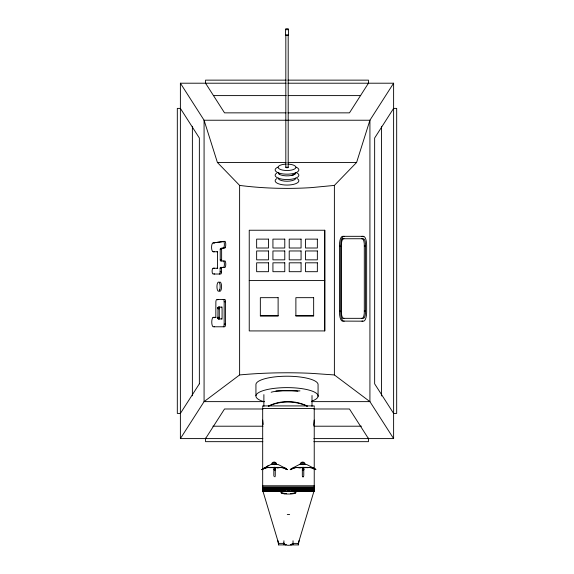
<?xml version="1.0" encoding="UTF-8"?>
<svg xmlns="http://www.w3.org/2000/svg" width="574" height="574" viewBox="0 0 574 574"><rect width="100%" height="100%" fill="white"/><g stroke="black" fill="none" stroke-linecap="round" stroke-linejoin="round"><path stroke-width="0.86" d="M324.762 330.925L324.762 230.239L249.238 230.239L249.238 330.925L324.762 330.925L324.762 230.239M263.868 406.342L263.889 394.625M311.991 406.406L312.012 395.515M218.357 318.972L217.905 317.731L218.027 307.592L218.357 307.126L222.195 307.126M219.742 318.972L219.29 317.515L219.29 308.36L219.742 307.126M343.826 321.11L363.543 321.182A8.954 3.143 -90 0 0 366.65 312.342L366.65 245.163A8.954 3.143 -90 0 0 363.543 236.323L342.57 236.323A8.954 3.143 -90 0 0 339.471 245.163L339.471 312.342A8.954 3.143 -90 0 0 342.57 321.182L342.958 321.11M344.17 236.395L343.79 236.323A8.954 3.143 90 0 0 340.683 245.163L340.683 312.342A8.954 3.143 -90 0 0 343.79 321.182L344.17 321.11M313.641 425.37L314.236 420.068M291.147 544.905L298.315 544.905L299.076 540.579M313.289 468.628L315.09 469.389M298.315 544.905L298.315 543.391L314.236 490.325M286.103 83.208L180.387 83.208L204.079 120.231L217.403 162.464L239.616 185.409A140.078 50.605 0 0 0 278.95 188.308L287 188.387A140.078 50.605 0 0 0 311.051 187.641L334.384 185.409L356.598 162.464L369.921 120.231L393.613 83.208L287.897 83.208M275.283 476.707L274.049 476.614M368.443 83.208L349.473 112.856L287.89 112.856M262.835 438.593L180.387 438.593L204.079 401.628L239.616 374.944A144.339 39.118 0 0 1 278.957 372.835L287 372.777A144.339 39.118 0 0 1 311.029 373.322L334.384 374.944L369.921 401.628L393.613 438.593L313.849 438.593M205.557 438.593L224.527 408.989L262.906 408.989M261.694 469.668L264.815 468.176A11.559 6.874 24.4 0 1 270.218 467.638L278.885 467.688A11.523 6.852 -24.4 0 1 284.274 468.226L287.402 469.668M290.552 469.546L290.207 469.719L291.083 469.109M268.603 406.033C280.349 400.085 295.488 400.114 307.219 406.076M291.09 469.159L291.721 468.743M263.229 468.793L263.997 468.312M291.736 468.793L292.503 468.312M268.603 406.134C280.507 400.645 295.33 400.674 307.219 406.177M291.018 469.389L293.328 468.226A11.523 6.852 24.4 0 1 298.717 467.688L307.384 467.638A11.559 6.874 -24.4 0 1 312.787 468.176L313.756 468.736M293.3 174.934L295.581 173.499L295.883 172.666A8.904 3.214 0 0 1 294.713 174.266L291.449 175.443A8.904 3.214 0 0 1 279.294 174.266L278.117 172.666L279.294 174.266M262.505 469.338L261.773 469.661M290.566 469.597L293.321 468.176A11.559 6.874 24.4 0 1 298.724 467.638L300.346 467.918M221.629 318.972L222.081 317.731L222.081 308.575L221.629 307.126M291.456 175.443L293.285 174.934M219.361 274.028A2.246 0.789 -90 0 0 220.136 271.782L220.136 268.266A1.091 0.387 -90 0 1 220.516 267.369L225.123 267.369A3.666 1.284 -90 0 0 225.776 264.183A3.666 1.284 -90 0 0 225.123 260.998L220.516 260.998A1.256 0.445 -90 0 1 220.237 259.828L220.237 249.46A1.033 0.366 -90 0 1 220.631 248.427L225.123 247.789A3.76 1.32 -90 0 0 225.123 241.31L213.097 242.902A4.42 1.55 -90 0 0 211.576 247.358A4.42 1.55 -90 0 0 213.126 251.735L217.675 251.756M220.631 248.427L225.123 247.789M361.943 236.395L362.33 236.323A8.954 3.143 -90 0 1 363.285 236.782M277.256 467.918L278.878 467.638A11.559 6.874 -24.4 0 1 284.281 468.176L287.294 469.575M213.097 242.902L223.351 241.575M287.431 490.045L289.49 490.045M287.431 490.411L289.49 490.411M265.762 467.86L262.598 468.815L271.007 464.438L278.089 464.438L286.591 468.886L285.005 468.004M270.211 467.387L278.856 467.38M294.261 467.86L291.097 468.815L299.513 464.438L306.595 464.438L315.097 468.886L313.512 468.004M298.717 467.387L307.363 467.38M302.871 476.578C301.257 476.836 304.658 477.001 303.416 476.585M275.907 390.837L299.965 390.887M286.103 80.138L205.557 80.138L205.557 83.689M287.897 80.138L368.443 80.138L368.443 83.689M213.628 95.6L286.268 95.6M288.062 95.6L360.702 95.6M286.11 112.856L224.527 112.856L205.557 83.208M217.403 162.464L286.11 162.464M287.89 162.464L356.598 162.464M361.764 238.741A6.379 2.239 -90 0 1 364.296 245.959L365.509 245.959L365.509 311.115A6.379 2.239 -90 0 1 362.976 318.333L342.721 318.333M339.492 246.26L340.705 246.26M220.237 249.46L221.621 249.46A1.033 0.366 -90 0 1 222.016 248.427M213.126 251.735L214.511 251.735M220.237 259.828L221.621 259.828A1.256 0.445 -90 0 0 221.901 260.998M221.901 267.369A1.091 0.387 -90 0 0 221.528 268.266L221.528 271.782A2.246 0.789 -90 0 1 220.753 274.028L213.126 274.028A2.884 1.012 -90 0 1 212.115 271.15A2.884 1.012 -90 0 1 213.126 268.266L214.511 268.266A2.884 1.012 -90 0 0 214.253 268.367M220.136 268.266L221.528 268.266M220.136 271.782L221.528 271.782M249.238 280.578L324.762 280.578M223.207 299.427A2.353 0.825 -90 0 1 224.169 301.745L225.553 301.745L225.553 324.145A2.64 0.926 -90 0 1 224.628 326.785L213.069 326.785A4.843 1.7 -90 0 1 211.77 322.079A4.843 1.7 -90 0 1 213.069 317.372L216.104 317.393M218.213 307.219L219.67 307.155M218.142 307.32L219.526 307.32M218.084 307.442L219.469 307.442M218.027 307.592L219.412 307.592M217.984 307.757L219.368 307.757M217.948 307.951L219.333 307.951M217.919 308.152L219.304 308.152M217.905 308.36L219.29 308.36M217.905 308.575L219.29 308.575M217.912 308.79L219.297 308.79M361.764 318.333A6.379 2.239 -90 0 0 364.296 311.115L365.509 311.115M339.492 311.244L340.705 311.244M260.345 315.442L278.117 315.442M295.883 315.442L313.655 315.442M217.912 317.307L219.297 317.307M217.905 317.515L219.29 317.515M217.905 317.731L219.29 317.731M217.919 317.946L219.304 317.946M217.948 318.147L219.333 318.147M217.984 318.333L219.368 318.333M218.027 318.505L219.412 318.505M218.084 318.656L219.469 318.656M218.142 318.778L219.526 318.778M218.213 318.871L222.195 318.972M223.243 326.785A2.64 0.926 -90 0 0 224.169 324.145L225.553 324.145M264.14 401.628L204.079 401.628L204.079 120.231L369.921 120.231L369.921 401.628L311.653 401.628M313.77 408.989L349.473 408.989L368.443 438.593M212.882 426.209L263 426.209M314.014 426.209L361.448 426.209M262.835 441.664L205.557 441.664L205.557 438.12M313.849 441.664L368.443 441.664L368.443 438.12M262.684 485.776L314.236 485.776M262.684 486.939L314.236 486.939M262.684 487.448L314.236 487.448M262.684 487.95L314.236 487.95M262.684 488.452L314.236 488.452M262.684 488.962L314.236 488.962M262.684 489.464L314.236 489.464M262.684 489.974L314.236 489.974M262.684 490.476L285.795 490.476M291.126 490.476L314.236 490.476M262.684 490.985L285.795 490.985M291.126 490.985L314.236 490.985M284.015 491.488L262.684 491.488L262.684 470.027M292.905 491.488L314.236 491.488L314.236 408.444L262.684 408.444L262.684 468.434M262.684 490.325L278.605 543.391L283.771 543.391M283.908 540.78L283.908 543.42L284.682 543.42M292.266 543.42L298.315 543.391M286.297 544.626L283.771 544.626L283.771 542.882M290.501 544.626L293.027 544.626L293.041 540.78M277.845 540.579L278.605 544.905L285.773 544.905M213.126 268.266L217.74 268.288M213.069 317.372L215.537 317.408L215.824 316.891L215.867 301.788A3.078 1.083 90 0 1 216.922 299.427L224.592 299.427A2.353 0.825 -90 0 1 225.553 301.745M361.943 321.11L362.33 321.182A8.954 3.143 90 0 0 362.811 321.06M315.549 469.546L315.908 469.668L315.026 469.109M315.542 469.597L314.48 469.037M313.605 468.312L315.793 469.625M313.591 468.355L314.373 468.793M285.881 468.743L286.512 469.159M285.96 469.03L286.39 469.281M263.832 468.685L263.122 469.037M262.684 420.068L263.179 424.48M393.613 83.208L393.613 438.593M381.552 126.302L381.552 395.967M364.296 245.959L364.296 311.115M334.384 185.409L334.384 374.944M318.068 396.404L318.068 385.003A31.096 8.431 0 0 0 288.313 376.228A31.096 8.431 0 0 0 255.932 384.293L255.932 395.694M314.236 407.447L314.236 405.918L262.684 405.918L262.684 407.447M303.768 468.599L303.768 475.767M303.058 464.273L303.043 464.725M303.05 467.193L303.05 468.52M302.333 468.599L302.333 475.767M288.478 29.231A1.471 0.531 0 0 1 286.268 29.69A1.471 0.531 0 0 1 286.268 28.772A1.471 0.531 0 0 1 288.478 29.231L288.478 34.756M288.191 167.307L288.191 34.756A1.184 0.43 0 0 1 287.007 35.179A1.184 0.43 0 0 1 285.823 34.756L285.823 167.307M285.536 29.231L285.536 34.756M278.605 543.391L278.605 544.905M275.262 468.599L275.262 475.767M274.559 464.273L274.544 464.725M274.551 467.193L274.551 468.52M273.834 468.599L273.834 475.767M239.616 185.409L239.616 374.944M224.169 301.745L224.169 324.145M221.621 249.46L221.621 259.828M192.383 126.294L192.383 395.802M180.387 83.208L180.387 438.593M219.799 282.049A4.628 1.622 -90 0 1 221.55 287.431A4.628 1.622 -90 0 1 219.275 290.86M217.733 299.893A3.078 1.083 -90 0 1 218.307 299.427M214.454 326.785A4.843 1.7 -90 0 1 214.102 326.419M214.102 317.738A4.843 1.7 -90 0 1 214.454 317.372M214.511 274.028A2.884 1.012 -90 0 1 214.002 273.647M214.088 243.075A4.42 1.55 -90 0 1 214.482 242.902M297.26 178.643A11.846 4.276 0 0 1 287 185.065A11.846 4.276 0 0 1 276.74 178.643M295.883 178.019A8.883 3.207 0 0 1 287 181.233A8.883 3.207 0 0 1 278.117 178.019M297.282 173.118A11.875 4.291 0 0 1 287 179.547A11.875 4.291 0 0 1 276.718 173.118M287.775 164.114A8.883 3.207 0 0 1 294.57 168.993A8.883 3.207 0 0 1 279.445 168.993A8.883 3.207 0 0 1 286.232 164.114M296.098 167.142A11.875 4.291 0 0 1 295.151 173.018A11.875 4.291 0 0 1 278.856 173.018A11.875 4.291 0 0 1 277.909 167.142M287.839 167.005A1.184 0.43 0 0 1 287.839 167.608A1.184 0.43 0 0 1 286.168 167.608A1.184 0.43 0 0 1 286.168 167.005M288.428 34.619A1.471 0.531 0 0 1 287.007 35.287A1.471 0.531 0 0 1 285.587 34.619M217.166 268.295A2.059 0.725 -90 0 0 217.517 266.53L217.517 253.385A1.686 0.588 -90 0 0 217.08 251.764M223.738 260.998A3.666 1.284 -90 0 1 224.391 264.183A3.666 1.284 -90 0 1 223.738 267.369M223.738 241.31A3.76 1.32 -90 0 1 223.738 247.789M343.934 318.333A6.379 2.239 -90 0 1 341.401 311.115L341.401 245.959A6.379 2.239 -90 0 1 343.934 238.741M365.509 245.959A6.379 2.239 90 0 0 362.976 238.741L342.721 238.741A6.379 2.239 -90 0 0 342.377 238.676M282.049 493.088A7.405 1.284 0 0 1 288.464 491.157A7.405 1.284 0 0 1 294.871 493.088M293.694 493.353A7.405 1.284 0 0 1 290.379 493.683M286.541 493.683A7.405 1.284 0 0 1 283.226 493.353M264.105 401.75A31.096 8.431 0 0 1 264.571 390.212A31.096 8.431 0 0 1 307.097 389.617A31.096 8.431 0 0 1 311.933 401.083M297.899 391.195A20.779 5.159 0 0 0 288.521 390.449L283.118 390.521L273.461 391.676A20.521 5.094 0 0 0 271.165 392.243M271.538 464.596A2.59 2.547 -7.6 0 1 276.632 463.907M272.93 464.581A1.5 1.471 -7.6 0 1 275.52 464.567M271.724 464.667A2.59 2.547 -7.6 0 1 276.733 464.631M273.554 464.603A1.5 1.471 -7.6 0 1 275.046 464.588M266.731 466.619A11.437 10.684 0 0 1 268.74 465.485M264.822 468.226A11.523 6.852 24.4 0 1 270.211 467.688M300.13 463.936A2.59 2.547 -7.6 0 1 305.224 464.567M301.436 464.581A1.5 1.471 -7.6 0 1 304.026 464.567M300.231 464.667A2.59 2.547 -7.6 0 1 305.232 464.631M302.06 464.603A1.5 1.471 -7.6 0 1 303.553 464.588M307.391 467.688A11.523 6.852 -24.4 0 1 312.78 468.226M289.655 514.469A4.563 1.88 0 0 1 287.294 514.469M293.041 543.42A4.563 1.88 0 0 1 288.471 545.3A4.563 1.88 0 0 1 283.908 543.42M292.137 543.793A3.788 1.564 0 0 1 291.757 544.174M291.154 544.496A3.788 1.564 0 0 1 290.365 544.748M393.613 108.386L374.643 138.025L374.643 383.819L393.613 413.416L396.684 413.416L396.684 108.386L393.613 108.386M199.357 383.819L180.387 413.416L177.316 413.416L177.316 108.386L180.387 108.386L199.357 138.033L199.357 383.819M287.847 491.272L289.095 491.301L287.847 491.272M268.488 239.121L256.643 239.121L256.643 248.004L268.488 248.004L268.488 239.121M284.776 239.121L272.93 239.121L272.93 248.004L284.776 248.004L284.776 239.121M301.07 239.121L289.224 239.121L289.224 248.004L301.07 248.004L301.07 239.121M317.357 239.121L305.512 239.121L305.512 248.004L317.357 248.004L317.357 239.121M268.488 250.967L256.643 250.967L256.643 259.85L268.488 259.85L268.488 250.967M284.776 250.967L272.93 250.967L272.93 259.85L284.776 259.85L284.776 250.967M301.07 250.967L289.224 250.967L289.224 259.85L301.07 259.85L301.07 250.967M317.357 250.967L305.512 250.967L305.512 259.85L317.357 259.85L317.357 250.967M268.488 262.813L256.643 262.813L256.643 271.696L268.488 271.696L268.488 262.813M284.776 262.813L272.93 262.813L272.93 271.696L284.776 271.696L284.776 262.813M301.07 262.813L289.224 262.813L289.224 271.696L301.07 271.696L301.07 262.813M317.357 262.813L305.512 262.813L305.512 271.696L317.357 271.696L317.357 262.813M278.117 297.669L260.345 297.669L260.345 316.123L278.117 316.123L278.117 297.669M313.655 297.669L295.883 297.669L295.883 316.123L313.655 316.123L313.655 297.669M219.813 289.612A4.628 1.622 -90 0 0 218.838 282.092A4.628 1.622 -90 0 0 217.044 288.263A4.628 1.622 -90 0 0 219.813 289.612M284.733 493.862A7.455 1.299 0 0 0 295.919 492.736A7.455 1.299 0 0 0 284.733 491.617A7.455 1.299 0 0 0 284.733 493.862M274.408 469.991A0.739 0.725 -7.6 0 0 275.506 469.338A0.739 0.725 -7.6 0 0 274.394 468.728A0.739 0.725 -7.6 0 0 274.408 469.991M302.907 469.991A0.739 0.725 -7.6 0 0 304.012 469.338A0.739 0.725 -7.6 0 0 302.9 468.728A0.739 0.725 -7.6 0 0 302.907 469.991"/></g></svg>
